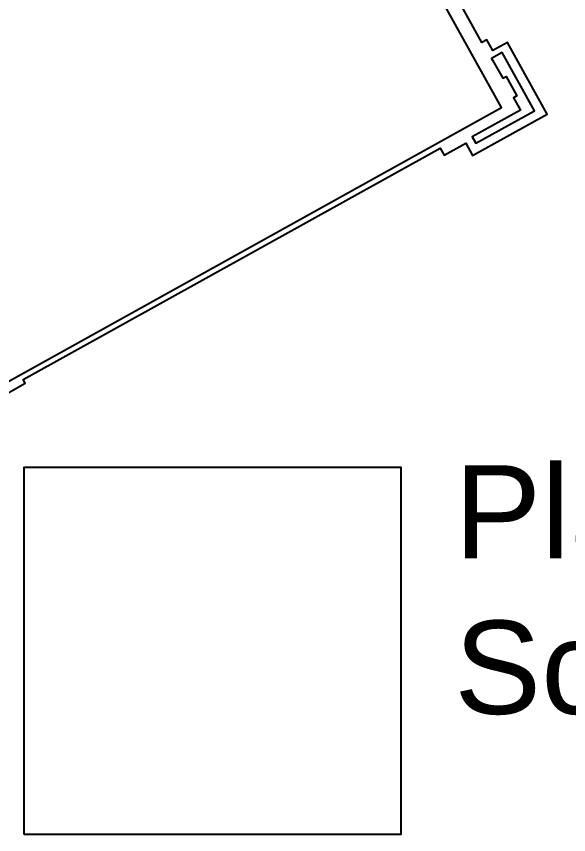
# Model space of a CAD drawing. Header units: millimetres. Extents: x 3191 to 879702, y -27549 to 222194.
# Drawn here: x 648370 to 650147, y 19135 to 21768 of the extents above; entities that cross this region are included whole.
import ezdxf

# ---------------------------------------------------------------- set-up
doc = ezdxf.new("R2010")
doc.units = ezdxf.units.MM
doc.header["$MEASUREMENT"] = 0
doc.layers.add('Granulator', color=11, linetype='Continuous')
doc.styles.get("Standard").update_dxf_attribs({"font": 'arial.ttf'})

msp = doc.modelspace()

# ---------------------------------------------------------------- linework, layer by layer
at = {"layer": 'Granulator'}
for points in [[(648467.56924, 24109.71456), (646710.28142, 23133.6836), (648173.84706, 20498.61752), (649931.13488, 21474.64847)], [(648395.3573, 19135.04747), (648395.3573, 20317.68898), (649607.36106, 20317.68898), (649607.36106, 19135.04747)]]:
    msp.add_lwpolyline(points, close=True, dxfattribs=at)
for points in [[(648338.28629, 20553.6911), (648399.11533, 20587.4767), (648392.56748, 20599.26572), (649734.10341, 21344.3802), (649746.76423, 21321.58513), (649816.15769, 21360.12757), (649838.05502, 21320.70269), (650078.18888, 21454.07758), (649950.13039, 21684.63956), (649903.70142, 21658.85203), (649884.5757, 21693.28679), (649867.6021, 21683.85933), (648583.3288, 24002.96797)], [(649902.51131, 21627.79551), (649935.15701, 21569.01881), (649945.80115, 21574.93076), (649980.69811, 21512.10077), (649970.05398, 21506.18882), (649992.00525, 21466.6668), (649836.89907, 21380.51788), (649848.43752, 21359.74355), (650037.50496, 21464.75519), (649933.377, 21652.23161), (649898.90876, 21633.0873), (649902.51131, 21627.79551)]]:
    msp.add_lwpolyline(points, dxfattribs=at)

# ---------------------------------------------------------------- texts
at = {"insert": (649779.45474, 20323.68898), "char_height": 300, "attachment_point": 1}
msp.add_mtext('Platform Digital\\PScale', dxfattribs=at)

doc.saveas('drawing.dxf')
